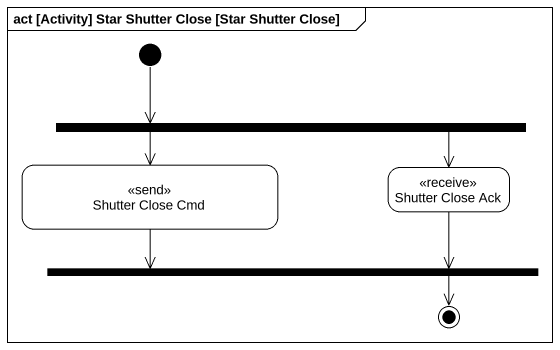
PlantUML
@startuml
mainframe act [Activity] Star Shutter Close [Star Shutter Close]
hide empty description
state fork1 <<fork>>
state "Shutter Close Cmd" as Shutter_Close_Cmd <<send>>
state "Shutter Close Ack" as Shutter_Close_Ack <<receive>>
state fork2 <<join>>
[*] -right-> fork1
fork1 -left-> Shutter_Close_Cmd
fork1 -right-> Shutter_Close_Ack
Shutter_Close_Cmd -right-> fork2
Shutter_Close_Ack -left-> fork2
fork2 -right-> [*]
@enduml
